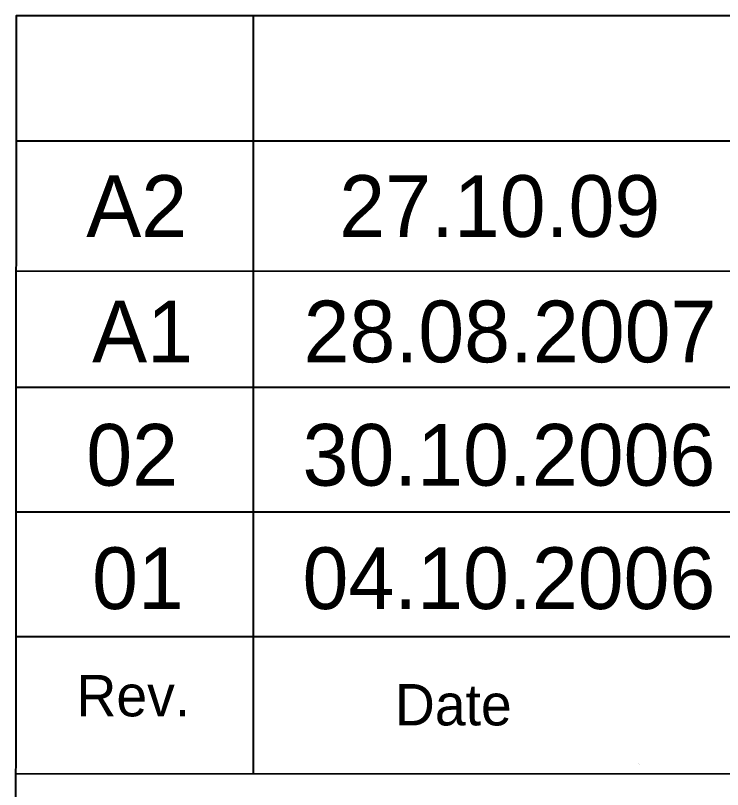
# Model space of a CAD drawing. Extents: x 0 to 841, y 0 to 594.
# Drawn here: x 648.78 to 683.18, y 119.72 to 157.37 of the extents above; entities that cross this region are included whole.
import ezdxf

# ---------------------------------------------------------------- set-up
doc = ezdxf.new("R2010")
doc.units = 0
doc.layers.add('01-LIN-025-A', color=7, linetype='Continuous')
doc.layers.add('02-LIN-025-B', color=7, linetype='Continuous')

msp = doc.modelspace()

# ---------------------------------------------------------------- linework, layer by layer
at = {"layer": '01-LIN-025-A'}
for p, q in [((660.347, 157.367), (660.347, 120.464)), ((648.825, 151.274), (829.269, 151.274)), ((648.827, 144.949), (829.268, 144.852)), ((648.828, 139.29), (829.27, 139.285)), ((648.817, 133.231), (829.275, 133.231)), ((648.813, 127.167), (829.263, 127.167)), ((679.113, 120.967), (679.113, 120.967)), ((679.122, 120.947), (679.122, 120.947))]:
    msp.add_line(p, q, dxfattribs=at)
for points in [[(648.784, 84.124), (648.838, 157.37), (829.263, 157.37)], [(829.257, 120.491), (648.808, 120.475)]]:
    msp.add_lwpolyline(points, dxfattribs=at)

# ---------------------------------------------------------------- texts
for s, p in [('Rev.', (651.75, 123.28)), ('Date', (667.239, 122.84))]:
    msp.add_text(s, height=2.0125, dxfattribs=at).set_placement(p)
at = {"layer": '02-LIN-025-B'}
for s, p in [('A2', (652.228, 146.601)), ('27.10.09', (664.533, 146.601)), ('A1', (652.512, 140.5)), ('28.08.2007', (662.801, 140.5)), ('02', (652.228, 134.5)), ('30.10.2006', (662.748, 134.5)), ('01', (652.512, 128.5)), ('04.10.2006', (662.748, 128.5))]:
    msp.add_text(s, height=3, dxfattribs=at).set_placement(p)

doc.saveas('drawing.dxf')
